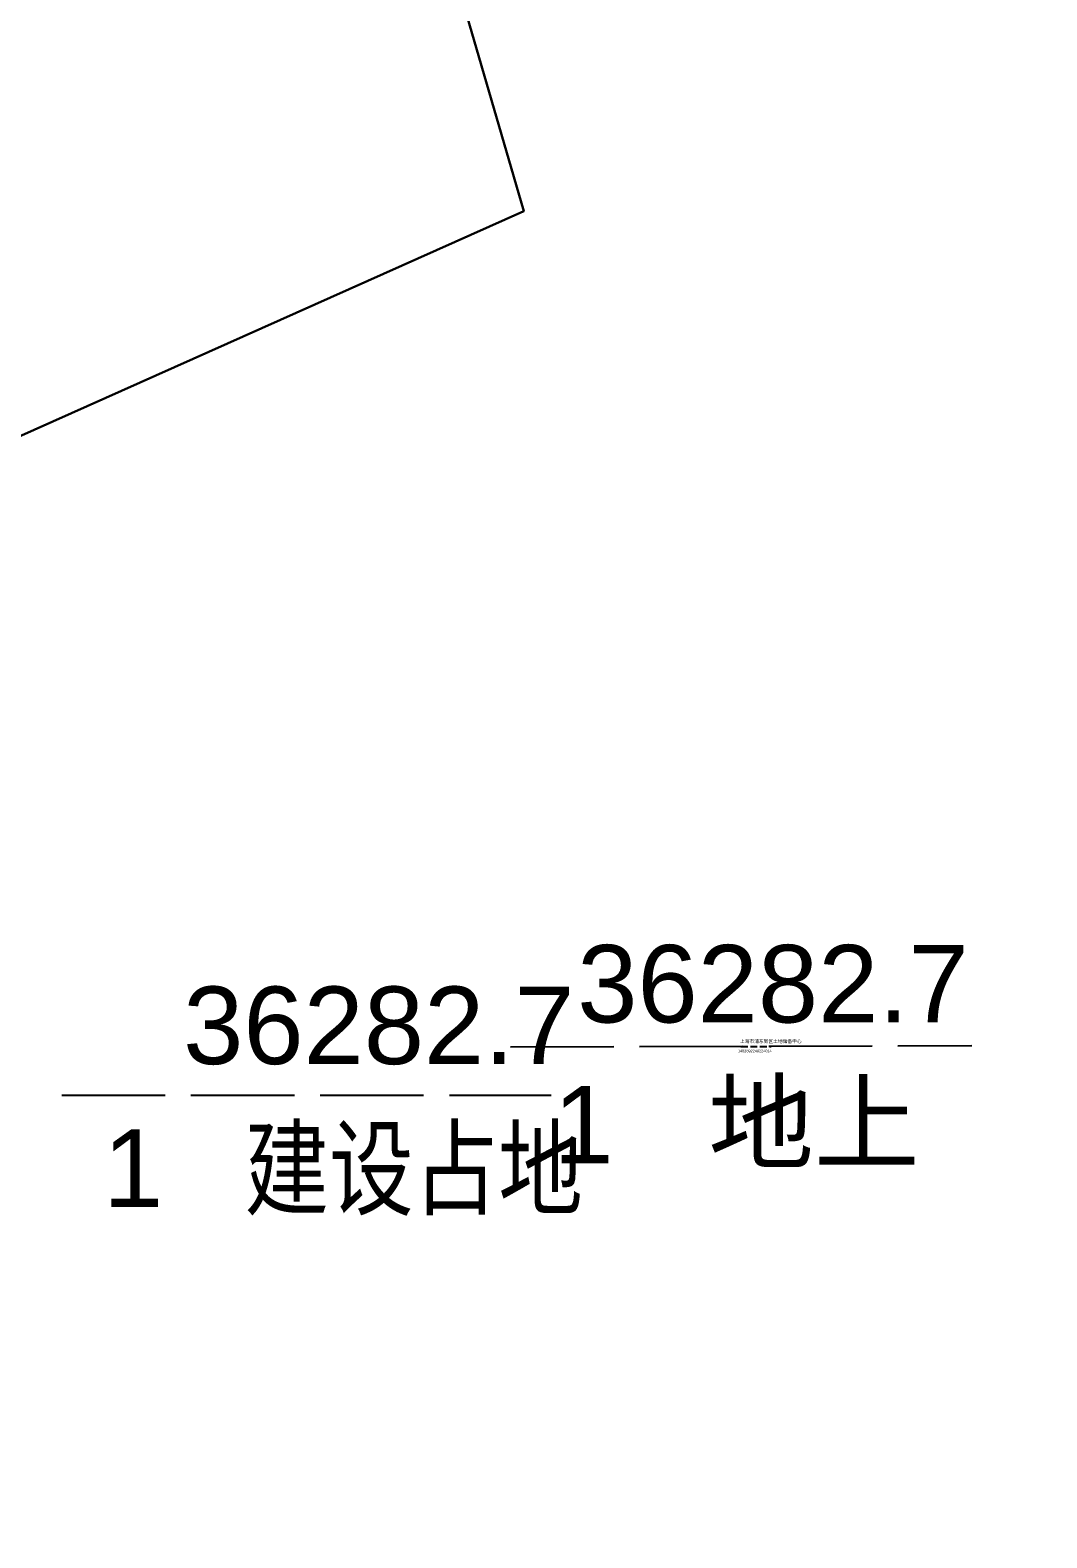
# Model space of a CAD drawing. Header units: metres. Extents: x 15788 to 16056, y 1027 to 1229.
# Drawn here: x 15944.3 to 15981.8, y 1118 to 1173.5 of the extents above; entities that cross this region are included whole.
import ezdxf
from ezdxf.enums import TextEntityAlignment as Align

# ---------------------------------------------------------------- set-up
doc = ezdxf.new("R2010")
doc.units = ezdxf.units.M
doc.linetypes.add('XX51', pattern=[3, 2.5, -0.5])
doc.linetypes.add('XX82', pattern=[5, 4, -1])
for name, color, linetype in [('kc_close', 5, 'Continuous'), ('kc_dw', 2, 'Continuous'), ('kc_gh', 4, 'Continuous'), ('kc_jt', 181, 'Continuous')]:
    doc.layers.add(name, color=color, linetype=linetype)
doc.styles.get("Standard").update_dxf_attribs({"font": 'arial.ttf'})

# ---------------------------------------------------------------- blocks, each defined once
blk = doc.blocks.new('emap_kc')
at = {"linetype": 'XX82'}
blk.add_line((-10, 0), (7.857, 0.043), dxfattribs=at)
blk.add_attdef('勘测面积', text='', height=3).set_placement((0.163, 0.937), align=Align.CENTER)
for tag, p in [('勘测序号', (-8.336, -4.517)), ('勘测类型', (-2.342, -4.427))]:
    blk.add_attdef(tag, p, '', height=3)
blk = doc.blocks.new('emap_gh')
at = {"linetype": 'XX82'}
blk.add_line((-9.417, -0.038), (9.524, -0.038), dxfattribs=at)
at = {"flags": 1}
for tag, p in [('街道街坊', (11.815, 10.438)), ('新宗地号', (19.309, 4.97)), ('勘测序号', (19.428, -0.617))]:
    blk.add_attdef(tag, p, '', height=3, dxfattribs=at)
for tag, p in [('面积', (-4.72, 1.166)), ('规划序号', (-7.821, -4.364))]:
    blk.add_attdef(tag, p, '', height=3)
at = {"width": 0.8}
blk.add_attdef('规划用途', (-2.346, -4.364), '', height=3, dxfattribs=at)
blk = doc.blocks.new('bg1')
at = {"linetype": 'XX51'}
blk.add_line((-10.25, 0.04), (0.89, 0.04), dxfattribs=at)
at = {"flags": 1}
for tag, p in [('宅基地坐落', (22.12, 8.02)), ('图幅号', (22.12, 4.09)), ('代理人', (3.69, 1.71)), ('宅基地面积', (21.34, -0.1)), ('用途代码2', (20.55, -7.7)), ('用途代码1', (21.07, -3.77)), ('用途面积1', (40.48, -3.77)), ('用途面积2', (40.48, -7.7)), ('用途代码3', (20.81, -12.41)), ('用途面积3', (40.74, -12.15))]:
    blk.add_attdef(tag, p, '', height=2.5, dxfattribs=at)
at = {"linetype": 'XX51', "flags": 1}
blk.add_attdef('新宗地号', (32.01, 4.42), '', height=2.5, dxfattribs=at)
for tag, p, height in [('土地使用人', (-10.61, 1.38), 1.25), ('老宗地号', (-11.37, -2.05), 1)]:
    blk.add_attdef(tag, p, '', height=height)

msp = doc.modelspace()

# ---------------------------------------------------------------- linework, layer by layer
at = {"layer": 'kc_dw', "flags": 128}
msp.add_lwpolyline([(15957.71, 1183.24), (15952.76, 1191.953), (15863.071, 1191.787, -0.000225), (15868.67, 1182.92), (15875.77, 1171.67), (15878.52, 1167.3, 0.003573), (15883.14, 1160.11), (15898.787, 1138.426), (15962.48, 1166.86)], format="xyb", close=True, dxfattribs=at)
msp.add_lwpolyline([(16054.5, 1114.803), (16054.5, 1118.795), (16047.635, 1136.583), (16032.947, 1172.657), (16008.79, 1161.82), (16008.29, 1161.59), (16006.317, 1164.268), (16005.6, 1164), (16002.705, 1169.17), (15985.873, 1192.014), (15980.001, 1192.003), (15957.71, 1183.24), (15962.48, 1166.86), (15898.787, 1138.426), (15932.523, 1089.437)], dxfattribs=at)
at = {"layer": 'kc_jt', "flags": 128}
msp.add_lwpolyline([(15957.71, 1183.24), (15952.76, 1191.953), (15863.071, 1191.787, -0.000225), (15868.67, 1182.92), (15875.77, 1171.67), (15878.52, 1167.3, 0.003573), (15883.14, 1160.11), (15898.787, 1138.426), (15962.48, 1166.86)], format="xyb", close=True, dxfattribs=at)
msp.add_lwpolyline([(16054.5, 1114.803), (16054.5, 1118.795), (16047.635, 1136.583), (16032.947, 1172.657), (16008.79, 1161.82), (16008.29, 1161.59), (16006.317, 1164.268), (16005.6, 1164), (16002.705, 1169.17), (15985.873, 1192.014), (15980.001, 1192.003), (15957.71, 1183.24), (15962.48, 1166.86), (15898.787, 1138.426), (15932.523, 1089.437)], dxfattribs=at)

# ---------------------------------------------------------------- block references
at = {"layer": 'kc_close'}
for name, xscale, yscale, zscale, values in [('emap_kc', 0.95240039762006, 0.95240039762006, 0.95240039762006, {'勘测面积': '36282.7', '勘测类型': '地上', '勘测序号': '1'}), ('bg1', 0.1, 0.1, 0.1, {'土地使用人': '上海市浦东新区土地储备中心', '老宗地号': '1482892249224014'})]:
    msp.add_blockref(name, (15971.507, 1136.069), dxfattribs=dict(at, xscale=xscale, yscale=yscale, zscale=zscale)).add_auto_attribs(values)
at = {"layer": 'kc_gh', "xscale": 0.95240039762006, "yscale": 0.95240039762006, "zscale": 0.95240039762006}
msp.add_blockref('emap_gh', (15954.419, 1134.318), dxfattribs=at).add_auto_attribs({'面积': '36282.7', '规划用途': '建设占地', '规划序号': '1'})

doc.saveas('drawing.dxf')
